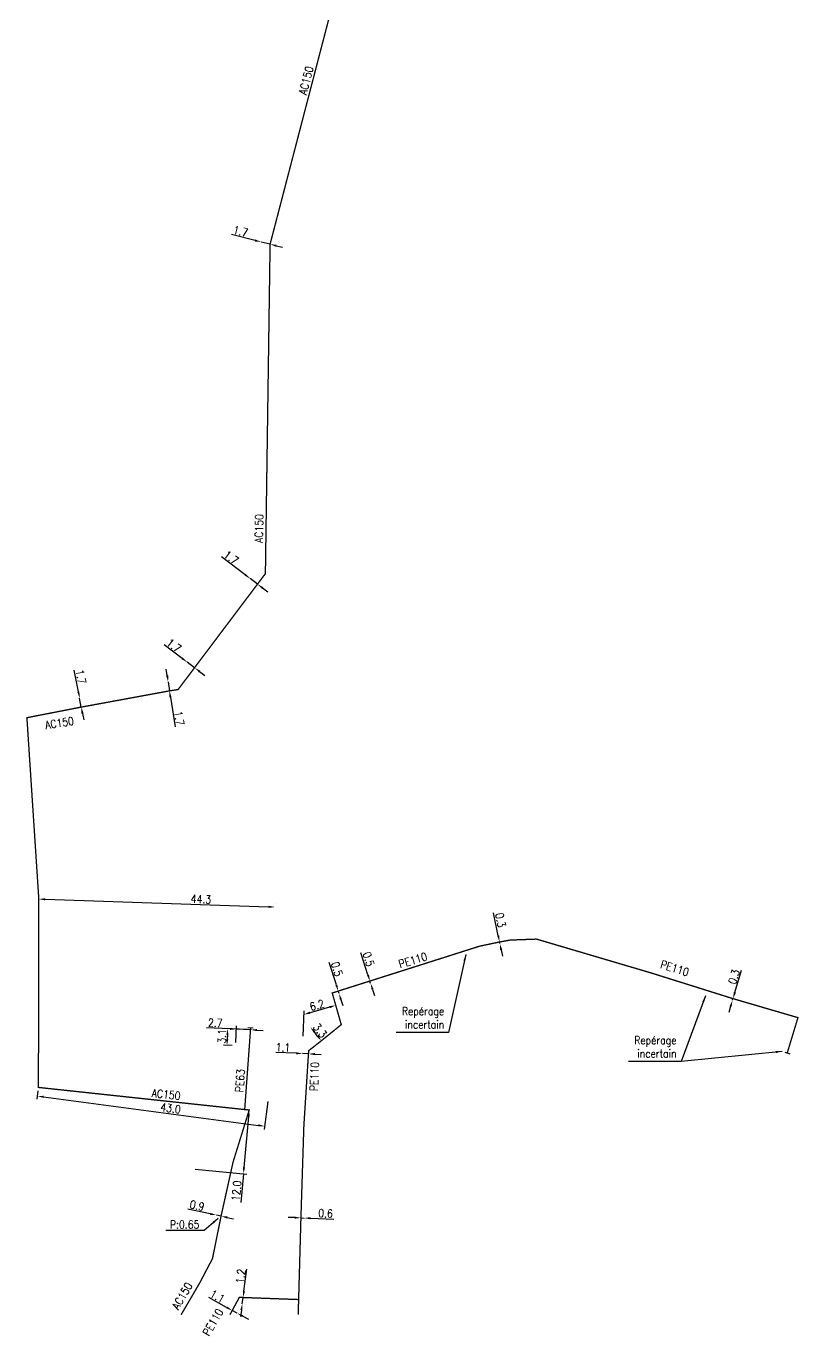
# Model space of a CAD drawing. Header units: millimetres. Extents: x 113999 to 115000, y 123996 to 125006.
# Drawn here: x 114319.9 to 114464.8, y 123996 to 124241.5 of the extents above; entities that cross this region are included whole.
import ezdxf
from ezdxf.enums import TextEntityAlignment as Align

# ---------------------------------------------------------------- set-up
doc = ezdxf.new("R2010")
doc.units = ezdxf.units.MM
doc.header["$PDMODE"] = 34
doc.linetypes.add('L_25_AP', pattern=[2000, 1000, 1000])
doc.linetypes.add('L_25_PE', pattern=[2000, 1000, 1000])
doc.layers.get('0').update_dxf_attribs({"linetype": 'CONTINUOUS'})
doc.layers.get('Defpoints').update_dxf_attribs({"linetype": 'CONTINUOUS'})
doc.layers.add('L_150', color=1, linetype='CONTINUOUS')
doc.layers.add('L_340', color=7, linetype='CONTINUOUS')
doc.styles.get("Standard").update_dxf_attribs({"font": 'romans.shx', "width": 0.85})
doc.dimstyles.get("Standard").update_dxf_attribs({"dimtxt": 1.5, "dimasz": 1.2, "dimexe": 0.625, "dimexo": 0.625, "dimgap": 0.25, "dimtad": 1, "dimdec": 1, "dimzin": 0, "dimdsep": 46, "dimtxsty": 'Standard', "dimcen": -0.5, "dimadec": 0, "dimazin": 0, "dimtfac": 1, "dimtdec": 1, "dimtmove": 0, "dimatfit": 3, "dimfxl": 0, "dimtolj": 1, "dimtzin": 0, "dimarcsym": 0})

# ---------------------------------------------------------------- blocks, each defined once
blk = doc.blocks.new('L_340_07')
at = {"color": 0, "linetype": 'Continuous', "const_width": 0.25, "flags": 128}
blk.add_lwpolyline([(0, 0), (0.35, 0)], dxfattribs=at)
at = {"color": 0, "linetype": 'Continuous', "flags": 128}
blk.add_lwpolyline([(0.35, -0.5), (0.35, 0.5)], dxfattribs=at)
at = {"color": 0, "linetype": 'Continuous', "width": 0.75, "flags": 3}
for tag, p in [('DEF_LEG', (0.72, -3.47)), ('DEF_COUP', (0.72, -5.97)), ('DEF_TYPE', (0.72, -8.47))]:
    blk.add_attdef(tag, text='', height=1.2, dxfattribs=at).set_placement(p, align=Align.MIDDLE)
blk = doc.blocks.new('*D11')
at = {"layer": 'Defpoints', "color": 0, "linetype": 'Continuous', "transparency": 16777216}
for p in [(114359.33, 124053.52), (114361.98, 124053.4), (114359.19, 124050.42)]:
    blk.add_point(p, dxfattribs=at)
at = {"layer": 'L_340', "color": 0, "linetype": 'Continuous', "lineweight": -2, "transparency": 16777216}
for p, q in [((114358.13, 124053.57), (114353.76, 124053.77)), ((114359.22, 124051.05), (114359.36, 124054.14)), ((114361.98, 124053.4), (114359.33, 124053.52)), ((114363.18, 124053.35), (114364.38, 124053.29)), ((114361.95, 124052.77), (114361.95, 124052.77))]:
    blk.add_line(p, q, dxfattribs=at)
at = {"layer": 'L_340', "color": 0, "linetype": 'Continuous', "transparency": 16777216}
for points in [[(114358.14, 124053.77), (114358.12, 124053.37), (114359.33, 124053.52)], [(114363.19, 124053.54), (114363.17, 124053.15), (114361.98, 124053.4)]]:
    blk.add_solid(points, dxfattribs=at)
at = {"layer": 'L_340', "color": 0, "linetype": 'Continuous', "transparency": 16777216, "insert": (114355.39, 124054.7), "char_height": 1.5, "attachment_point": 5, "rotation": 357.4272}
blk.add_mtext('\\A1;2.7', dxfattribs=at)
blk = doc.blocks.new('*D12')
at = {"layer": 'Defpoints', "color": 0, "linetype": 'Continuous', "transparency": 16777216}
for p in [(114361.98, 124053.4), (114357.57, 124050.49), (114359.19, 124050.42)]:
    blk.add_point(p, dxfattribs=at)
at = {"layer": 'L_340', "color": 0, "linetype": 'Continuous', "lineweight": -2, "transparency": 16777216}
for p, q in [((114361.35, 124053.43), (114357.08, 124053.62)), ((114358.57, 124050.45), (114356.94, 124050.52)), ((114357.65, 124052.39), (114357.62, 124051.69))]:
    blk.add_line(p, q, dxfattribs=at)
at = {"layer": 'L_340', "color": 0, "linetype": 'Continuous', "transparency": 16777216}
for points in [[(114357.45, 124052.4), (114357.85, 124052.38), (114357.71, 124053.59)], [(114357.42, 124051.7), (114357.82, 124051.68), (114357.57, 124050.49)]]:
    blk.add_solid(points, dxfattribs=at)
at = {"layer": 'L_340', "color": 0, "linetype": 'Continuous', "transparency": 16777216, "insert": (114356.64, 124052.19), "char_height": 1.5, "attachment_point": 5, "rotation": 87.4272}
blk.add_mtext('\\A1;3.1', dxfattribs=at)
blk = doc.blocks.new('*D13')
at = {"layer": 'Defpoints', "color": 0, "linetype": 'Continuous', "transparency": 16777216}
for p in [(114322.23, 124042.6), (114365.33, 124040.57), (114364.64, 124035.33)]:
    blk.add_point(p, dxfattribs=at)
at = {"layer": 'L_150', "color": 0, "linetype": 'Continuous', "lineweight": -2, "transparency": 16777216}
for p, q in [((114322.14, 124041.98), (114321.93, 124040.37)), ((114323.2, 124040.83), (114363.45, 124035.49)), ((114365.25, 124039.95), (114364.56, 124034.71))]:
    blk.add_line(p, q, dxfattribs=at)
at = {"layer": 'L_150', "color": 0, "linetype": 'Continuous', "transparency": 16777216}
for points in [[(114323.23, 124041.03), (114323.18, 124040.64), (114322.01, 124040.99)], [(114363.48, 124035.69), (114363.42, 124035.29), (114364.64, 124035.33)]]:
    blk.add_solid(points, dxfattribs=at)
at = {"layer": 'L_150', "color": 0, "linetype": 'Continuous', "transparency": 16777216, "insert": (114347.01, 124038.68), "char_height": 1.5, "attachment_point": 5, "rotation": 352.4382}
blk.add_mtext('\\A1;43.0', dxfattribs=at)
blk = doc.blocks.new('*D14')
at = {"layer": 'Defpoints', "color": 0, "linetype": 'Continuous', "transparency": 16777216}
for p in [(114361.74, 124038.37), (114350.98, 124027.31), (114360.65, 124026.42)]:
    blk.add_point(p, dxfattribs=at)
at = {"layer": 'L_150', "color": 0, "linetype": 'Continuous', "lineweight": -2, "transparency": 16777216}
for p, q in [((114361.63, 124037.18), (114360.76, 124027.62)), ((114351.6, 124027.25), (114361.28, 124026.37)), ((114360.65, 124026.42), (114360.16, 124021.04))]:
    blk.add_line(p, q, dxfattribs=at)
at = {"layer": 'L_150', "color": 0, "linetype": 'Continuous', "transparency": 16777216}
for points in [[(114361.43, 124037.2), (114361.83, 124037.16), (114361.74, 124038.37)], [(114360.56, 124027.64), (114360.96, 124027.6), (114360.65, 124026.42)]]:
    blk.add_solid(points, dxfattribs=at)
at = {"layer": 'L_150', "color": 0, "linetype": 'Continuous', "transparency": 16777216, "insert": (114359.36, 124023.23), "char_height": 1.5, "attachment_point": 5, "rotation": 84.7913}
blk.add_mtext('\\A1;12.0', dxfattribs=at)
blk = doc.blocks.new('*D15')
at = {"layer": 'Defpoints', "color": 0, "linetype": 'Continuous', "transparency": 16777216}
for p in [(114355.63, 124018.65), (114355.63, 124018.65), (114356.46, 124018.47)]:
    blk.add_point(p, dxfattribs=at)
at = {"layer": 'L_150', "color": 0, "linetype": 'Continuous', "lineweight": -2, "transparency": 16777216}
for p, q in [((114354.45, 124018.9), (114350.24, 124019.81)), ((114356.46, 124018.47), (114355.63, 124018.65)), ((114357.63, 124018.22), (114358.81, 124017.96))]:
    blk.add_line(p, q, dxfattribs=at)
at = {"layer": 'L_150', "color": 0, "linetype": 'Continuous', "transparency": 16777216}
for points in [[(114354.5, 124019.09), (114354.41, 124018.7), (114355.63, 124018.65)], [(114357.67, 124018.41), (114357.59, 124018.02), (114356.46, 124018.47)]]:
    blk.add_solid(points, dxfattribs=at)
at = {"layer": 'L_150', "color": 0, "linetype": 'Continuous', "transparency": 16777216, "insert": (114351.97, 124020.46), "char_height": 1.5, "attachment_point": 5, "rotation": 347.857}
blk.add_mtext('\\A1;0.9', dxfattribs=at)
blk = doc.blocks.new('*D16')
at = {"layer": 'Defpoints', "color": 0, "linetype": 'Continuous', "transparency": 16777216}
for p in [(114358.56, 124000.79), (114359.48, 124000.29), (114359.48, 124000.29)]:
    blk.add_point(p, dxfattribs=at)
at = {"layer": 'L_150', "color": 0, "linetype": 'Continuous', "lineweight": -2, "transparency": 16777216}
for p, q in [((114357.51, 124001.37), (114354.15, 124003.2)), ((114359.48, 124000.29), (114358.56, 124000.79)), ((114360.53, 123999.72), (114361.59, 123999.14))]:
    blk.add_line(p, q, dxfattribs=at)
at = {"layer": 'L_150', "color": 0, "linetype": 'Continuous', "transparency": 16777216}
for points in [[(114357.6, 124001.54), (114357.41, 124001.19), (114358.56, 124000.79)], [(114360.63, 123999.89), (114360.44, 123999.54), (114359.48, 124000.29)]]:
    blk.add_solid(points, dxfattribs=at)
at = {"layer": 'L_150', "color": 0, "linetype": 'Continuous', "transparency": 16777216, "insert": (114355.78, 124003.45), "char_height": 1.5, "attachment_point": 5, "rotation": 331.3817}
blk.add_mtext('\\A1;1.1', dxfattribs=at)
blk = doc.blocks.new('*D17')
at = {"layer": 'Defpoints', "color": 0, "linetype": 'Continuous', "transparency": 16777216}
for p in [(114360.43, 124002.03), (114360.43, 124002.03), (114360.59, 124003.22)]:
    blk.add_point(p, dxfattribs=at)
at = {"layer": 'L_150', "color": 0, "linetype": 'Continuous', "lineweight": -2, "transparency": 16777216}
for p, q in [((114360.75, 124004.41), (114361.31, 124008.56)), ((114360.43, 124002.03), (114360.59, 124003.22)), ((114361.05, 124001.95), (114361.05, 124001.95)), ((114361.21, 124003.14), (114361.21, 124003.14)), ((114360.27, 124000.84), (114360.11, 123999.65))]:
    blk.add_line(p, q, dxfattribs=at)
at = {"layer": 'L_150', "color": 0, "linetype": 'Continuous', "transparency": 16777216}
for points in [[(114360.55, 124004.44), (114360.95, 124004.38), (114360.59, 124003.22)], [(114360.07, 124000.87), (114360.47, 124000.82), (114360.43, 124002.03)]]:
    blk.add_solid(points, dxfattribs=at)
at = {"layer": 'L_150', "color": 0, "linetype": 'Continuous', "transparency": 16777216, "insert": (114360.12, 124007.21), "char_height": 1.5, "attachment_point": 5, "rotation": 82.3178}
blk.add_mtext('\\A1;1.2', dxfattribs=at)
blk = doc.blocks.new('*D18')
at = {"layer": 'Defpoints', "color": 0, "linetype": 'Continuous', "transparency": 16777216}
for p in [(114371.43, 124018.15), (114372.03, 124018.12), (114372.03, 124018.12)]:
    blk.add_point(p, dxfattribs=at)
at = {"layer": 'L_150', "color": 0, "linetype": 'Continuous', "lineweight": -2, "transparency": 16777216}
for p, q in [((114371.46, 124018.77), (114371.46, 124018.77)), ((114372.05, 124018.75), (114372.05, 124018.75)), ((114370.23, 124018.19), (114369.03, 124018.23)), ((114371.43, 124018.15), (114372.03, 124018.12)), ((114373.23, 124018.08), (114377.6, 124017.93))]:
    blk.add_line(p, q, dxfattribs=at)
at = {"layer": 'L_150', "color": 0, "linetype": 'Continuous', "transparency": 16777216}
for points in [[(114370.24, 124018.39), (114370.23, 124017.99), (114371.43, 124018.15)], [(114373.24, 124018.28), (114373.22, 124017.88), (114372.03, 124018.12)]]:
    blk.add_solid(points, dxfattribs=at)
at = {"layer": 'L_150', "color": 0, "linetype": 'Continuous', "transparency": 16777216, "insert": (114376.05, 124018.98), "char_height": 1.5, "attachment_point": 5, "rotation": 357.9701}
blk.add_mtext('\\A1;0.6', dxfattribs=at)
blk = doc.blocks.new('*D19')
at = {"layer": 'Defpoints', "color": 0, "linetype": 'Continuous', "ltscale": 0.5, "transparency": 16777216}
for p in [(114371.74, 124048.94), (114371.74, 124048.94), (114372.84, 124048.89)]:
    blk.add_point(p, dxfattribs=at)
at = {"layer": 'L_150', "color": 0, "linetype": 'Continuous', "lineweight": -2, "ltscale": 0.5, "transparency": 16777216}
for p, q in [((114370.54, 124048.99), (114366.72, 124049.15)), ((114372.84, 124048.89), (114371.74, 124048.94)), ((114374.04, 124048.84), (114375.24, 124048.79))]:
    blk.add_line(p, q, dxfattribs=at)
at = {"layer": 'L_150', "color": 0, "linetype": 'Continuous', "ltscale": 0.5, "transparency": 16777216}
for points in [[(114370.55, 124049.19), (114370.54, 124048.79), (114371.74, 124048.94)], [(114374.05, 124049.04), (114374.03, 124048.64), (114372.84, 124048.89)]]:
    blk.add_solid(points, dxfattribs=at)
at = {"layer": 'L_150', "color": 0, "linetype": 'Continuous', "ltscale": 0.5, "transparency": 16777216, "insert": (114368.07, 124050.09), "char_height": 1.5, "attachment_point": 5, "rotation": 357.628}
blk.add_mtext('\\A1;1.1', dxfattribs=at)
blk = doc.blocks.new('*D20')
at = {"layer": 'Defpoints', "color": 0, "linetype": 'Continuous', "ltscale": 0.5, "transparency": 16777216}
for p in [(114373.21, 124053.93), (114373.21, 124053.93), (114375.25, 124051.34)]:
    blk.add_point(p, dxfattribs=at)
at = {"layer": 'L_150', "color": 0, "linetype": 'Continuous', "lineweight": -2, "ltscale": 0.5, "transparency": 16777216}
blk.add_line((114374.5, 124052.28), (114373.95, 124052.99), dxfattribs=at)
at = {"layer": 'L_150', "color": 0, "linetype": 'Continuous', "ltscale": 0.5, "transparency": 16777216}
for points in [[(114374.11, 124053.11), (114373.79, 124052.87), (114373.21, 124053.93)], [(114374.66, 124052.41), (114374.35, 124052.16), (114375.25, 124051.34)]]:
    blk.add_solid(points, dxfattribs=at)
at = {"layer": 'L_150', "color": 0, "linetype": 'Continuous', "ltscale": 0.5, "transparency": 16777216, "insert": (114375.01, 124053.25), "char_height": 1.5, "attachment_point": 5, "rotation": 308.1538}
blk.add_mtext('\\A1;3.3', dxfattribs=at)
blk = doc.blocks.new('*D21')
at = {"layer": 'Defpoints', "color": 0, "linetype": 'Continuous', "ltscale": 0.5, "transparency": 16777216}
for p in [(114378.43, 124060.66), (114378.57, 124060.23), (114378.57, 124060.23)]:
    blk.add_point(p, dxfattribs=at)
at = {"layer": 'L_150', "color": 0, "linetype": 'Continuous', "lineweight": -2, "ltscale": 0.5, "transparency": 16777216}
for p, q in [((114378.07, 124061.8), (114376.74, 124066)), ((114378.57, 124060.23), (114378.43, 124060.66)), ((114379.03, 124060.85), (114379.03, 124060.85)), ((114379.17, 124060.42), (114379.17, 124060.42)), ((114378.93, 124059.09), (114379.3, 124057.94))]:
    blk.add_line(p, q, dxfattribs=at)
at = {"layer": 'L_150', "color": 0, "linetype": 'Continuous', "ltscale": 0.5, "transparency": 16777216}
for points in [[(114378.26, 124061.86), (114377.88, 124061.74), (114378.43, 124060.66)], [(114379.12, 124059.15), (114378.74, 124059.02), (114378.57, 124060.23)]]:
    blk.add_solid(points, dxfattribs=at)
at = {"layer": 'L_150', "color": 0, "linetype": 'Continuous', "ltscale": 0.5, "transparency": 16777216, "insert": (114378.17, 124064.79), "char_height": 1.5, "attachment_point": 5, "rotation": 287.6254}
blk.add_mtext('\\A1;0.5', dxfattribs=at)
blk = doc.blocks.new('*D22')
at = {"layer": 'Defpoints', "color": 0, "linetype": 'Continuous', "ltscale": 0.5, "transparency": 16777216}
for p in [(114384.36, 124062.54), (114384.5, 124062.11), (114384.5, 124062.11)]:
    blk.add_point(p, dxfattribs=at)
at = {"layer": 'L_150', "color": 0, "linetype": 'Continuous', "lineweight": -2, "ltscale": 0.5, "transparency": 16777216}
for p, q in [((114384, 124063.69), (114382.68, 124067.85)), ((114384.5, 124062.11), (114384.36, 124062.54)), ((114384.86, 124060.97), (114385.23, 124059.83))]:
    blk.add_line(p, q, dxfattribs=at)
at = {"layer": 'L_150', "color": 0, "linetype": 'Continuous', "ltscale": 0.5, "transparency": 16777216}
for points in [[(114384.19, 124063.75), (114383.81, 124063.63), (114384.36, 124062.54)], [(114385.06, 124061.03), (114384.67, 124060.91), (114384.5, 124062.11)]]:
    blk.add_solid(points, dxfattribs=at)
at = {"layer": 'L_150', "color": 0, "linetype": 'Continuous', "ltscale": 0.5, "transparency": 16777216, "insert": (114384.11, 124066.64), "char_height": 1.5, "attachment_point": 5, "rotation": 287.6254}
blk.add_mtext('\\A1;0.5', dxfattribs=at)
blk = doc.blocks.new('*D23')
at = {"layer": 'Defpoints', "color": 0, "linetype": 'Continuous', "ltscale": 0.5, "transparency": 16777216}
for p in [(114408.66, 124069.86), (114408.66, 124069.86), (114408.72, 124069.56)]:
    blk.add_point(p, dxfattribs=at)
at = {"layer": 'L_150', "color": 0, "linetype": 'Continuous', "lineweight": -2, "ltscale": 0.5, "transparency": 16777216}
for p, q in [((114408.42, 124071.03), (114407.55, 124075.32)), ((114408.72, 124069.56), (114408.66, 124069.86)), ((114408.96, 124068.39), (114409.2, 124067.21))]:
    blk.add_line(p, q, dxfattribs=at)
at = {"layer": 'L_150', "color": 0, "linetype": 'Continuous', "ltscale": 0.5, "transparency": 16777216}
for points in [[(114408.62, 124071.07), (114408.23, 124070.99), (114408.66, 124069.86)], [(114409.16, 124068.43), (114408.77, 124068.35), (114408.72, 124069.56)]]:
    blk.add_solid(points, dxfattribs=at)
at = {"layer": 'L_150', "color": 0, "linetype": 'Continuous', "ltscale": 0.5, "transparency": 16777216, "insert": (114408.85, 124073.96), "char_height": 1.5, "attachment_point": 5, "rotation": 281.4812}
blk.add_mtext('\\A1;0.3', dxfattribs=at)
blk = doc.blocks.new('*D24')
at = {"layer": 'Defpoints', "color": 0, "linetype": 'Continuous', "ltscale": 0.5, "transparency": 16777216}
for p in [(114452.32, 124058.95), (114452.32, 124058.95), (114452.41, 124059.24)]:
    blk.add_point(p, dxfattribs=at)
at = {"layer": 'L_150', "color": 0, "linetype": 'Continuous', "lineweight": -2, "ltscale": 0.5, "transparency": 16777216}
for p, q in [((114452.76, 124060.39), (114454.03, 124064.57)), ((114451.97, 124057.8), (114451.63, 124056.65)), ((114452.32, 124058.95), (114452.41, 124059.24))]:
    blk.add_line(p, q, dxfattribs=at)
at = {"layer": 'L_150', "color": 0, "linetype": 'Continuous', "ltscale": 0.5, "transparency": 16777216}
for points in [[(114452.57, 124060.45), (114452.95, 124060.33), (114452.41, 124059.24)], [(114451.78, 124057.86), (114452.17, 124057.75), (114452.32, 124058.95)]]:
    blk.add_solid(points, dxfattribs=at)
at = {"layer": 'L_150', "color": 0, "linetype": 'Continuous', "ltscale": 0.5, "transparency": 16777216, "insert": (114452.61, 124063.34), "char_height": 1.5, "attachment_point": 5, "rotation": 73.1337}
blk.add_mtext('\\A1;0.3', dxfattribs=at)
blk = doc.blocks.new('*D290')
at = {"layer": 'Defpoints', "color": 0, "linetype": 'Continuous', "transparency": 16777216}
for p in [(114350.13, 124122.29), (114350.13, 124122.29), (114351.49, 124121.27)]:
    blk.add_point(p, dxfattribs=at)
at = {"layer": 'L_150', "color": 0, "linetype": 'Continuous', "lineweight": -2, "transparency": 16777216}
for p, q in [((114349.17, 124123.01), (114345.82, 124125.53)), ((114351.49, 124121.27), (114350.13, 124122.29)), ((114352.45, 124120.55), (114353.41, 124119.83))]:
    blk.add_line(p, q, dxfattribs=at)
at = {"layer": 'L_150', "color": 0, "linetype": 'Continuous', "transparency": 16777216}
for points in [[(114349.29, 124123.17), (114349.05, 124122.85), (114350.13, 124122.29)], [(114352.57, 124120.71), (114352.33, 124120.39), (114351.49, 124121.27)]]:
    blk.add_solid(points, dxfattribs=at)
at = {"layer": 'L_150', "color": 0, "linetype": 'Continuous', "transparency": 16777216, "insert": (114347.62, 124125.43), "char_height": 1.5, "attachment_point": 5, "rotation": 323.0718}
blk.add_mtext('\\A1;1.7', dxfattribs=at)
blk = doc.blocks.new('*D291')
at = {"layer": 'Defpoints', "color": 0, "linetype": 'Continuous', "transparency": 16777216}
for p in [(114361.94, 124137.97), (114361.94, 124137.97), (114363.29, 124136.94)]:
    blk.add_point(p, dxfattribs=at)
at = {"layer": 'L_150', "color": 0, "linetype": 'Continuous', "lineweight": -2, "transparency": 16777216}
for p, q in [((114360.98, 124138.69), (114356.55, 124142.04)), ((114363.29, 124136.94), (114361.94, 124137.97)), ((114364.25, 124136.22), (114365.21, 124135.49))]:
    blk.add_line(p, q, dxfattribs=at)
at = {"layer": 'L_150', "color": 0, "linetype": 'Continuous', "transparency": 16777216}
for points in [[(114361.1, 124138.85), (114360.86, 124138.53), (114361.94, 124137.97)], [(114364.37, 124136.38), (114364.13, 124136.06), (114363.29, 124136.94)]]:
    blk.add_solid(points, dxfattribs=at)
at = {"layer": 'L_150', "color": 0, "linetype": 'Continuous', "transparency": 16777216, "insert": (114358.35, 124141.93), "char_height": 1.5, "attachment_point": 5, "rotation": 322.9176}
blk.add_mtext('\\A1;1.7', dxfattribs=at)
blk = doc.blocks.new('*D292')
at = {"layer": 'Defpoints', "color": 0, "linetype": 'Continuous', "transparency": 16777216}
for p in [(114346.54, 124118.61), (114346.54, 124118.61), (114346.8, 124116.93)]:
    blk.add_point(p, dxfattribs=at)
at = {"layer": 'L_150', "color": 0, "linetype": 'Continuous', "lineweight": -2, "transparency": 16777216}
for p, q in [((114346.36, 124119.8), (114346.18, 124120.98)), ((114346.54, 124118.61), (114346.8, 124116.93)), ((114346.98, 124115.75), (114347.83, 124110.18))]:
    blk.add_line(p, q, dxfattribs=at)
at = {"layer": 'L_150', "color": 0, "linetype": 'Continuous', "transparency": 16777216}
for points in [[(114346.56, 124119.83), (114346.16, 124119.77), (114346.54, 124118.61)], [(114347.18, 124115.78), (114346.78, 124115.72), (114346.8, 124116.93)]]:
    blk.add_solid(points, dxfattribs=at)
at = {"layer": 'L_150', "color": 0, "linetype": 'Continuous', "transparency": 16777216, "insert": (114348.6, 124111.81), "char_height": 1.5, "attachment_point": 5, "rotation": 278.7223}
blk.add_mtext('\\A1;1.7', dxfattribs=at)
blk = doc.blocks.new('*D293')
at = {"layer": 'Defpoints', "color": 0, "linetype": 'Continuous', "transparency": 16777216}
for p in [(114329.95, 124115.55), (114329.95, 124115.55), (114330.27, 124113.89)]:
    blk.add_point(p, dxfattribs=at)
at = {"layer": 'L_150', "color": 0, "linetype": 'Continuous', "lineweight": -2, "transparency": 16777216}
for p, q in [((114329.72, 124116.73), (114328.92, 124120.84)), ((114330.27, 124113.89), (114329.95, 124115.55)), ((114330.5, 124112.71), (114330.73, 124111.53))]:
    blk.add_line(p, q, dxfattribs=at)
at = {"layer": 'L_150', "color": 0, "linetype": 'Continuous', "transparency": 16777216}
for points in [[(114329.92, 124116.77), (114329.52, 124116.69), (114329.95, 124115.55)], [(114330.7, 124112.75), (114330.3, 124112.67), (114330.27, 124113.89)]]:
    blk.add_solid(points, dxfattribs=at)
at = {"layer": 'L_150', "color": 0, "linetype": 'Continuous', "transparency": 16777216, "insert": (114330.19, 124119.57), "char_height": 1.5, "attachment_point": 5, "rotation": 280.9877}
blk.add_mtext('\\A1;1.7', dxfattribs=at)
blk = doc.blocks.new('*D294')
at = {"layer": 'Defpoints', "color": 0, "linetype": 'Continuous', "transparency": 16777216}
for p in [(114322.3, 124077.9), (114366.57, 124076.41), (114366.57, 124076.41)]:
    blk.add_point(p, dxfattribs=at)
at = {"layer": 'L_150', "color": 0, "linetype": 'Continuous', "lineweight": -2, "transparency": 16777216}
for p, q in [((114323.5, 124077.86), (114365.37, 124076.45)), ((114366.59, 124077.03), (114366.59, 124077.03))]:
    blk.add_line(p, q, dxfattribs=at)
at = {"layer": 'L_150', "color": 0, "linetype": 'Continuous', "transparency": 16777216}
for points in [[(114323.5, 124078.06), (114323.49, 124077.66), (114322.3, 124077.9)], [(114365.38, 124076.65), (114365.37, 124076.25), (114366.57, 124076.41)]]:
    blk.add_solid(points, dxfattribs=at)
at = {"layer": 'L_150', "color": 0, "linetype": 'Continuous', "transparency": 16777216, "insert": (114352.69, 124077.88), "char_height": 1.5, "attachment_point": 5, "rotation": 358.0666}
blk.add_mtext('\\A1;44.3', dxfattribs=at)
blk = doc.blocks.new('*D295')
at = {"layer": 'Defpoints', "color": 0, "linetype": 'Continuous', "transparency": 16777216}
for p in [(114364, 124201.06), (114364, 124201.06), (114365.65, 124200.65)]:
    blk.add_point(p, dxfattribs=at)
at = {"layer": 'L_150', "color": 0, "linetype": 'Continuous', "lineweight": -2, "transparency": 16777216}
for p, q in [((114362.84, 124201.36), (114358.43, 124202.46)), ((114365.65, 124200.65), (114364, 124201.06)), ((114366.82, 124200.36), (114367.98, 124200.07))]:
    blk.add_line(p, q, dxfattribs=at)
at = {"layer": 'L_150', "color": 0, "linetype": 'Continuous', "transparency": 16777216}
for points in [[(114362.89, 124201.55), (114362.79, 124201.16), (114364, 124201.06)], [(114366.86, 124200.55), (114366.77, 124200.17), (114365.65, 124200.65)]]:
    blk.add_solid(points, dxfattribs=at)
at = {"layer": 'L_150', "color": 0, "linetype": 'Continuous', "transparency": 16777216, "insert": (114360.12, 124203.07), "char_height": 1.5, "attachment_point": 5, "rotation": 345.9463}
blk.add_mtext('\\A1;1.7', dxfattribs=at)
blk = doc.blocks.new('*D430')
at = {"layer": 'Defpoints', "color": 0, "linetype": 'Continuous', "transparency": 16777216}
for p in [(114377.96, 124057.98), (114372, 124056.28), (114371.85, 124051.54)]:
    blk.add_point(p, dxfattribs=at)
at = {"layer": 'L_150', "color": 0, "linetype": 'Continuous', "lineweight": -2, "transparency": 16777216}
for p, q in [((114371.87, 124052.2), (114372.02, 124056.93)), ((114376.81, 124057.65), (114373.15, 124056.6))]:
    blk.add_line(p, q, dxfattribs=at)
at = {"layer": 'L_150', "color": 0, "linetype": 'Continuous', "transparency": 16777216}
for points in [[(114376.75, 124057.84), (114376.86, 124057.46), (114377.96, 124057.98)], [(114373.1, 124056.8), (114373.21, 124056.41), (114372, 124056.28)]]:
    blk.add_solid(points, dxfattribs=at)
at = {"layer": 'L_150', "color": 0, "linetype": 'Continuous', "transparency": 16777216, "insert": (114374.44, 124058.01), "char_height": 1.5, "attachment_point": 5, "rotation": 15.9387}
blk.add_mtext('\\A1;6.2', dxfattribs=at)

msp = doc.modelspace()

# ---------------------------------------------------------------- linework, layer by layer
at = {"layer": 'L_150', "linetype": 'L_25_AP', "ltscale": 0.5, "const_width": 0.25}
msp.add_lwpolyline([(114348.98, 124000), (114352.44, 124005.92), (114354.85, 124010.51), (114356.46, 124018.47), (114358.71, 124028.61), (114361.74, 124038.37), (114360.89, 124038.45), (114322.23, 124042.6), (114322.3, 124077.9), (114320.07, 124111.9), (114330.27, 124113.89), (114346.8, 124116.93), (114348.41, 124117.18), (114351.49, 124121.27), (114363.29, 124136.94), (114364.77, 124138.9), (114365.65, 124200.65), (114379.96, 124255.56), (114382.95, 124267.85)], dxfattribs=at)
at = {"layer": 'L_150', "linetype": 'L_25_PE', "ltscale": 0.5, "const_width": 0.25}
for points in [[(114462.68, 124049.38), (114464.59, 124055.68), (114452.41, 124059.24), (114437.03, 124064.07), (114415.59, 124070.4), (114410.66, 124070.22), (114408.66, 124069.86), (114404.94, 124069.08), (114384.36, 124062.54), (114378.43, 124060.66), (114377.3, 124060.29), (114377.96, 124057.98), (114378.99, 124054.37), (114375.25, 124051.34), (114372.88, 124049.48), (114372.84, 124048.89), (114371.98, 124035.4), (114371.43, 124018.15), (114371, 124002.84), (114370.92, 124000)], [(114361.98, 124053.4), (114360.89, 124038.45)], [(114371, 124002.84), (114360.59, 124003.22), (114359.9, 124003.28), (114358.56, 124000.79), (114358.12, 124000)]]:
    msp.add_lwpolyline(points, dxfattribs=at)

# ---------------------------------------------------------------- block references
at = {"layer": 'L_340', "rotation": 85.83960429161746}
msp.add_blockref('L_340_07', (114361.98, 124053.4), dxfattribs=at)
at = {"layer": 'L_340', "ltscale": 0.5, "rotation": 253.1002389213392}
msp.add_blockref('L_340_07', (114462.68, 124049.38), dxfattribs=at)

# ---------------------------------------------------------------- texts
at = {"layer": 'L_150', "linetype": 'Continuous', "width": 0.85}
for s, rotation, p in [('AC150', 75.6394, (114372.46, 124228.53)), ('AC150', 89.184, (114364.29, 124144.64)), ('AC150', 8.7643, (114323.62, 124109.76)), ('PE110', 16.756, (114390.02, 124064.93)), ('PE110', 342.5572, (114438.66, 124065.03)), ('PE63', 85.8396, (114360.61, 124041.63)), ('AC150', 353.8764, (114343.4, 124040.83)), ('AC150', 59.6808, (114348.46, 124000.81)), ('PE110', 59.6808, (114354.2, 123995.85))]:
    msp.add_text(s, height=1.5, rotation=rotation, dxfattribs=at).set_placement(p)
at = {"layer": 'L_150', "linetype": 'Continuous', "ltscale": 0.5, "width": 0.85}
msp.add_text('PE110', height=1.5, rotation=87.5227, dxfattribs=at).set_placement((114374.58, 124041.87))
at = {"layer": 'L_150', "linetype": 'Continuous', "ltscale": 0.5, "char_height": 1.5, "attachment_point": 9}
for insert in [(114398.28, 124053.64), (114441.83, 124048.19)]:
    msp.add_mtext('\\A1;Repérage \\Pincertain', dxfattribs=dict(at, insert=insert))
at = {"layer": 'L_150', "linetype": 'Continuous', "insert": (114352.4, 124017.66), "char_height": 1.5, "attachment_point": 3}
msp.add_mtext('\\A1;P:0.65', dxfattribs=at)

# ---------------------------------------------------------------- dimensions: what is measured, and where the dimension line sits
at = {"layer": 'L_150', "linetype": 'Continuous'}
for base, p1, p2, angle, picture, middle in [((114364, 124201.06), (114365.65, 124200.65), (114364, 124201.06), 345.9463, '*D295', (114359.88, 124202.1)), ((114361.94, 124137.97), (114363.29, 124136.94), (114361.94, 124137.97), 322.9176, '*D291', (114357.75, 124141.13)), ((114350.13, 124122.29), (114351.49, 124121.27), (114350.13, 124122.29), 323.0718, '*D290', (114347.01, 124124.63)), ((114329.95, 124115.55), (114330.27, 124113.89), (114329.95, 124115.55), 280.9877, '*D293', (114329.21, 124119.38)), ((114346.54, 124118.61), (114346.8, 124116.93), (114346.54, 124118.61), 278.7223, '*D292', (114347.61, 124111.66)), ((114366.57, 124076.41), (114322.3, 124077.9), (114366.57, 124076.41), 178.0666, '*D294', (114352.65, 124076.88)), ((114364.64, 124035.33), (114322.23, 124042.6), (114365.33, 124040.57), 172.4382, '*D13', (114346.88, 124037.69)), ((114360.65, 124026.42), (114361.74, 124038.37), (114350.98, 124027.31), 84.7913, '*D14', (114360.35, 124023.14)), ((114355.63, 124018.65), (114356.46, 124018.47), (114355.63, 124018.65), 347.857, '*D15', (114351.76, 124019.48)), ((114360.43, 124002.03), (114360.59, 124003.22), (114360.43, 124002.03), 82.3178, '*D17', (114361.11, 124007.08)), ((114359.480238, 124000.289868), (114358.558516, 124000.792789), (114359.480238, 124000.289868), 151.381726, '*D16', (114355.299571, 124002.570972))]:
    dim = msp.add_linear_dim(base=base, p1=p1, p2=p2, angle=angle, dimstyle='Standard', dxfattribs=at)
    dim.commit()
    dim.dimension.update_dxf_attribs({"geometry": picture, "text_midpoint": middle, "dimtype": 160})
at = {"layer": 'L_150', "linetype": 'Continuous', "ltscale": 0.5}
for base, p1, p2, angle, picture, middle in [((114408.66, 124069.86), (114408.72, 124069.56), (114408.66, 124069.86), 281.4812, '*D23', (114407.87, 124073.76)), ((114384.50122256, 124062.11349444), (114384.36496633, 124062.54237), (114384.50122256, 124062.11349444), 107.62535133, '*D22', (114383.15812547, 124066.34098205)), ((114378.57, 124060.23), (114378.43, 124060.66), (114378.57, 124060.23), 107.6254, '*D21', (114377.22, 124064.49)), ((114452.32, 124058.95), (114452.41, 124059.24), (114452.32, 124058.95), 73.1337, '*D24', (114453.57, 124063.05)), ((114373.21, 124053.93), (114375.25, 124051.34), (114373.21, 124053.93), 308.1538, '*D20', (114374.23, 124052.64)), ((114371.74, 124048.94), (114372.84, 124048.89), (114371.74, 124048.94), 357.628, '*D19', (114368.03, 124049.09))]:
    dim = msp.add_linear_dim(base=base, p1=p1, p2=p2, angle=angle, dimstyle='Standard', dxfattribs=at)
    dim.commit()
    dim.dimension.update_dxf_attribs({"geometry": picture, "text_midpoint": middle, "dimtype": 160})
at = {"layer": 'L_150', "linetype": 'Continuous'}
dim = msp.add_linear_dim(base=(114372, 124056.28), p1=(114377.96, 124057.98), p2=(114371.85, 124051.54), angle=15.9387, text='6.2', dimstyle='Standard', override={"dimatfit": 0}, dxfattribs=at)
dim.commit()
dim.dimension.update_dxf_attribs({"geometry": '*D430', "text_midpoint": (114374.71, 124057.05), "dimtype": 160})
dim = msp.add_linear_dim(base=(114372.03, 124018.12), p1=(114371.43, 124018.15), p2=(114372.03, 124018.12), angle=177.9701, dimstyle='Standard', override={"dimscale": 1, "dimlfac": 1, "dimlunit": 2}, dxfattribs=at)
dim.commit()
dim.dimension.update_dxf_attribs({"geometry": '*D18', "text_midpoint": (114376.02, 124017.98), "dimtype": 160})
at = {"layer": 'L_340', "linetype": 'Continuous'}
for base, angle, picture, middle in [((114359.33, 124053.52), 357.4272, '*D11', (114355.35, 124053.7)), ((114357.57, 124050.49), 87.4272, '*D12', (114357.64, 124052.15))]:
    dim = msp.add_linear_dim(base=base, p1=(114361.98, 124053.4), p2=(114359.19, 124050.42), angle=angle, dimstyle='Standard', dxfattribs=at)
    dim.commit()
    dim.dimension.update_dxf_attribs({"geometry": picture, "text_midpoint": middle, "dimtype": 160})

# ---------------------------------------------------------------- leaders
at = {"layer": 'L_150', "linetype": 'Continuous', "ltscale": 0.5, "annotation_type": 0, "has_hookline": 1, "hookline_direction": 1, "text_width": 8.38}
for points in [[(114402.33, 124067.49), (114399.12, 124052.92), (114397.92, 124052.92)], [(114447.27, 124059.77), (114442.68, 124047.47), (114441.48, 124047.47)]]:
    msp.add_leader(points, dimstyle='Standard', dxfattribs=at)
at = {"layer": 'L_150', "linetype": 'Continuous', "ltscale": 0.5}
msp.add_leader([(114461.64, 124049.35), (114442.68, 124047.47)], dimstyle='Standard', dxfattribs=at)
at = {"layer": 'L_150', "linetype": 'Continuous', "annotation_type": 0, "has_hookline": 1, "hookline_direction": 1, "text_width": 5.71}
msp.add_leader([(114355.89, 124018.06), (114353.3, 124015.81), (114352.1, 124015.81)], dimstyle='Standard', dxfattribs=at)

doc.saveas('drawing.dxf')
